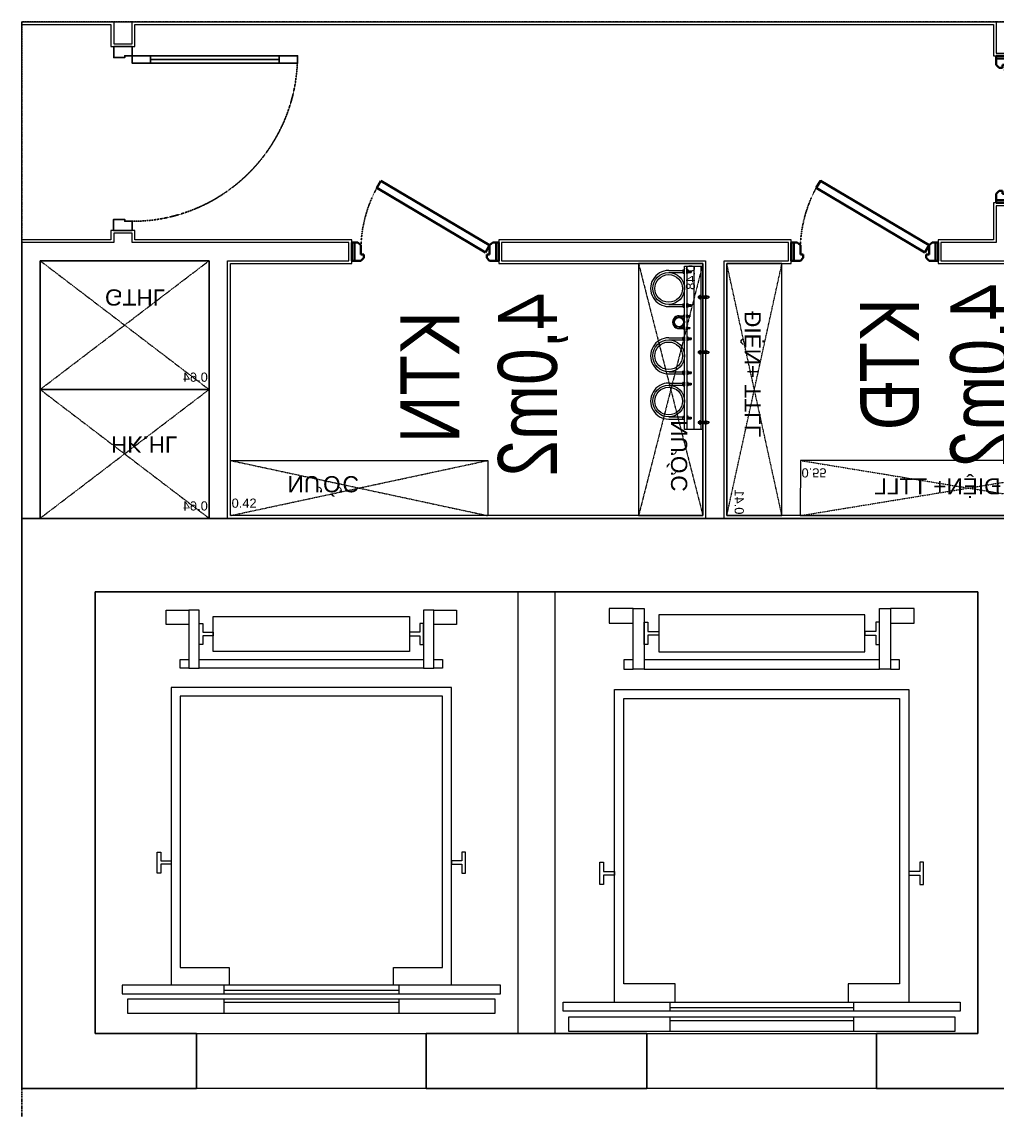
# Model space of a CAD drawing. Header units: millimetres. Extents: x 0 to 10600, y 0 to 11800.
# Drawn here: x 0 to 5306, y 5882 to 11800 of the extents above; entities that cross this region are included whole.
import ezdxf
from ezdxf.enums import TextEntityAlignment as Align
from ezdxf.xclip import XClip

# ---------------------------------------------------------------- set-up
doc = ezdxf.new("R2010")
doc.units = ezdxf.units.MM
doc.header["$XCLIPFRAME"] = 2
for name, pattern in [('250602-MB CO CAU CĂN HO X1-3A-1$0$Xr_truc thang N3 tang dien hinh$0$T-Can ho$0$HIDDEN3', [0.2, 0.1, -0.1]), ('HIDDEN', [9.525, 6.35, -3.175]), ('HIDDEN3', [0.2, 0.1, -0.1]), ('Xr_truc thang N3 tang dien hinh$0$T-Can ho$0$HIDDEN3', [0.2, 0.1, -0.1]), ('XREF MB$0$HIDDEN', [0.375, 0.25, -0.125]), ('Xref Y2-Y4 ME$0$Xref MB Y2.Y4$0$Xr_truc thang N3 tang dien hinh$0$T-Can ho$0$HIDDEN3', [0.2, 0.1, -0.1])]:
    doc.linetypes.add(name, pattern=pattern)
doc.layers.get('0').update_dxf_attribs({"color": 231})
for name, color, linetype in [('A-CONC', 2, 'Continuous'), ('A-DOOR', 142, 'Continuous'), ('MDI-BAO-TM', 3, 'HIDDEN')]:
    doc.layers.add(name, color=color, linetype=linetype)
for name, color, linetype, lineweight in [('A-FNSH', 253, 'Continuous', 9), ('A-LITE', 9, 'Continuous', 9), ('A-TEXT', 255, 'Continuous', 25), ('A-WALL', 1, 'Continuous', 13)]:
    doc.layers.add(name, color=color, linetype=linetype, lineweight=lineweight)
doc.styles.add('250602-MB CO CAU CĂN HO X1-3A-1$0$Xr_truc thang N3 tang dien hinh$0$T-Can ho$0$Arial', font='arial.ttf')
doc.styles.add('MDI_Chu Thuong', font='arial.ttf', dxfattribs={"width": 0.8})
doc.styles.add('Xr_truc thang N3 tang dien hinh$0$T-Can ho$0$Arial', font='arial.ttf')
doc.styles.add('Xref Y2-Y4 ME$0$Xref MB Y2.Y4$0$Xr_truc thang N3 tang dien hinh$0$T-Can ho$0$Arial', font='arial.ttf')

# ---------------------------------------------------------------- blocks, each defined once
blk = doc.blocks.new('x_loithangmay')
for p, q in [((-160, 500), (-110, 500)), ((-130, -500), (-130, 500)), ((-80, 500), (0, 500)), ((-60, -500), (-60, 500)), ((-160, -500), (-110, -500)), ((-80, -500), (0, -500))]:
    blk.add_line(p, q)
at = {"flags": 128}
for points in [[(-110, -1080), (-160, -1080), (-160, 1080), (-110, 1080)], [(-80, 1050), (0, 1050), (0, -1050), (-80, -1050)], [(-2220, 830), (-2300, 830), (-2300, 700), (-2220, 700)], [(-850, 860), (-800, 860), (-800, 880), (-920, 880), (-920, 860), (-870, 860), (-870, 800), (-850, 800)], [(-1970, 750), (-2020, 750), (-2020, 700), (-1970, 700)], [(-1970, 640), (-2020, 640), (-2020, -640), (-1970, -640), (-1970, 640), (-2300, 640), (-2300, 700), (-1970, 700)], [(-2155, 620), (-2105, 620), (-2105, 640), (-2225, 640), (-2225, 620), (-2175, 620), (-2175, 560), (-2155, 560)], [(-2065, 560), (-2265, 560), (-2265, -560), (-2065, -560)], [(-2155, -620), (-2105, -620), (-2105, -640), (-2225, -640), (-2225, -620), (-2175, -620), (-2175, -560), (-2155, -560)], [(-1970, -700), (-2020, -700), (-2020, -750), (-1970, -750), (-1970, -700), (-2300, -700), (-2300, -640), (-1970, -640)], [(-2220, -700), (-2300, -700), (-2300, -830), (-2220, -830)], [(-850, -860), (-800, -860), (-800, -880), (-920, -880), (-920, -860), (-870, -860), (-870, -800), (-850, -800)]]:
    blk.add_lwpolyline(points, close=True, dxfattribs=at)
for points in [[(-160, -800), (-1860, -800), (-1860, 800), (-160, 800)], [(-160, -470), (-260, -470), (-260, -750), (-1810, -750), (-1810, 750), (-260, 750), (-260, 470), (-160, 470)]]:
    blk.add_lwpolyline(points, dxfattribs=at)
blk = doc.blocks.new('*U18')
blk.add_lwpolyline([(0, 0), (0, 700), (918.7, 700), (918.7, 0)], close=True)
at = {"linetype": 'Xr_truc thang N3 tang dien hinh$0$T-Can ho$0$HIDDEN3'}
for points in [[(0, 0), (918.7, 700)], [(0, 700), (918.7, 0)]]:
    blk.add_lwpolyline(points, dxfattribs=at)
at = {"style": 'Xr_truc thang N3 tang dien hinh$0$T-Can ho$0$Arial'}
blk.add_text('0.64', height=50, dxfattribs=at).set_placement((6.6, 42.7))
blk.add_attdef('--', text='', height=88, dxfattribs=at).set_placement((126.6, 189.6), align=Align.MIDDLE_CENTER)
blk = doc.blocks.new('*U16')
blk.add_lwpolyline([(0, 0), (0, 700), (918.7, 700), (918.7, 0)], close=True)
at = {"linetype": '250602-MB CO CAU CĂN HO X1-3A-1$0$Xr_truc thang N3 tang dien hinh$0$T-Can ho$0$HIDDEN3'}
for points in [[(0, 0), (918.7, 700)], [(0, 700), (918.7, 0)]]:
    blk.add_lwpolyline(points, dxfattribs=at)
at = {"style": '250602-MB CO CAU CĂN HO X1-3A-1$0$Xr_truc thang N3 tang dien hinh$0$T-Can ho$0$Arial'}
blk.add_text('0.64', height=50, dxfattribs=at).set_placement((6.6, 42.7))
blk.add_attdef('--', text='', height=88, dxfattribs=at).set_placement((126.6, 189.6), align=Align.MIDDLE_CENTER)
blk = doc.blocks.new('*U28')
blk.add_lwpolyline([(0, 0), (0, 350), (1370, 350), (1370, 0)], close=True)
at = {"linetype": 'Xref Y2-Y4 ME$0$Xref MB Y2.Y4$0$Xr_truc thang N3 tang dien hinh$0$T-Can ho$0$HIDDEN3'}
for points in [[(0, 0), (1370, 350)], [(0, 350), (1370, 0)]]:
    blk.add_lwpolyline(points, dxfattribs=at)
at = {"style": 'Xref Y2-Y4 ME$0$Xref MB Y2.Y4$0$Xr_truc thang N3 tang dien hinh$0$T-Can ho$0$Arial'}
blk.add_text('0.48', height=50, dxfattribs=at).set_placement((6.6, 42.7))
blk.add_attdef('--', text='', height=88, dxfattribs=at).set_placement((126.6, 189.6), align=Align.MIDDLE_CENTER)
blk = doc.blocks.new('THANG TÀNG DH duplex_dwg_DSDS-2265553-MẶT BẰNG TẦNG 21-23-25-27-29-31-33-35')
at = {"layer": 'A-FNSH', "color": 2}
for p, q in [((-149174669.7, -83068341.2), (-149174669.7, -83067453.4)), ((-149174631.4, -83068341.2), (-149174631.4, -83067453.5)), ((-149174593.2, -83068341.2), (-149174593.2, -83067453.5)), ((-149174703.3, -83067496.7), (-149174712.3, -83067496.7)), ((-149174664.5, -83067487.9), (-149174668.4, -83067487.9)), ((-149174664.5, -83067496.5), (-149174668.4, -83067496.5)), ((-149174662.8, -83067487.9), (-149174657.6, -83067487.9)), ((-149174656.3, -83067495.2), (-149174656.3, -83067489.2)), ((-149174617.6, -83067516.1), (-149174616.8, -83067511.9)), ((-149174601.7, -83067521.1), (-149174617.6, -83067521.1)), ((-149174616.6, -83067521.1), (-149174614.9, -83067511.9)), ((-149174615.7, -83067521.1), (-149174614, -83067511.9)), ((-149174614.8, -83067521.1), (-149174613.1, -83067511.9)), ((-149174613.9, -83067521.1), (-149174612.2, -83067511.9)), ((-149174612.9, -83067521.1), (-149174611.2, -83067511.9)), ((-149174612, -83067521.1), (-149174610.3, -83067511.9)), ((-149174611.1, -83067521.1), (-149174609.4, -83067511.9)), ((-149174610.2, -83067521.1), (-149174608.5, -83067511.9)), ((-149174609.2, -83067521.1), (-149174607.5, -83067511.9)), ((-149174608.3, -83067521.1), (-149174606.6, -83067511.9)), ((-149174607.4, -83067521.1), (-149174605.7, -83067511.9)), ((-149174606.5, -83067521.1), (-149174604.8, -83067511.9)), ((-149174605.6, -83067521.1), (-149174603.9, -83067511.9)), ((-149174604.6, -83067521.1), (-149174602.9, -83067511.9)), ((-149174603.7, -83067521.1), (-149174602, -83067511.9)), ((-149174602.8, -83067521.1), (-149174601.7, -83067515.3)), ((-149174601.9, -83067521.1), (-149174601.7, -83067520.4)), ((-149174600.3, -83067510.9), (-149174595.1, -83067510.9)), ((-149174600.3, -83067522), (-149174595.1, -83067522)), ((-149174600.3, -83067525.7), (-149174595.1, -83067525.7)), ((-149174595.1, -83067526.8), (-149174593.2, -83067526.8)), ((-149174495.3, -83067510.5), (-149174581.6, -83067510.5)), ((-149174495.3, -83067522.1), (-149174581.6, -83067522.1)), ((-149174579.7, -83067526.8), (-149174581.6, -83067526.8)), ((-149174574.4, -83067510.9), (-149174579.7, -83067510.9)), ((-149174574.4, -83067522), (-149174579.7, -83067522)), ((-149174574.4, -83067525.7), (-149174579.7, -83067525.7)), ((-149174617.6, -83067700.7), (-149174616.8, -83067696.5)), ((-149174601.7, -83067705.7), (-149174617.6, -83067705.7)), ((-149174616.6, -83067705.7), (-149174614.9, -83067696.5)), ((-149174615.7, -83067705.7), (-149174614, -83067696.5)), ((-149174614.8, -83067705.7), (-149174613.1, -83067696.5)), ((-149174613.9, -83067705.7), (-149174612.2, -83067696.5)), ((-149174612.9, -83067705.7), (-149174611.2, -83067696.5)), ((-149174612, -83067705.7), (-149174610.3, -83067696.5)), ((-149174611.1, -83067705.7), (-149174609.4, -83067696.5)), ((-149174610.2, -83067705.7), (-149174608.5, -83067696.5)), ((-149174609.3, -83067705.7), (-149174607.5, -83067696.5)), ((-149174608.3, -83067705.7), (-149174606.6, -83067696.5)), ((-149174607.4, -83067705.7), (-149174605.7, -83067696.5)), ((-149174606.5, -83067705.7), (-149174604.8, -83067696.5)), ((-149174605.6, -83067705.7), (-149174603.9, -83067696.5)), ((-149174604.6, -83067705.7), (-149174602.9, -83067696.5)), ((-149174603.7, -83067705.7), (-149174602, -83067696.5)), ((-149174602.8, -83067705.7), (-149174601.7, -83067700)), ((-149174601.9, -83067705.7), (-149174601.7, -83067705)), ((-149174600.3, -83067691.9), (-149174595.1, -83067691.9)), ((-149174600.3, -83067695.6), (-149174595.1, -83067695.6)), ((-149174600.3, -83067706.6), (-149174595.1, -83067706.6)), ((-149174600.3, -83067710.3), (-149174595.1, -83067710.3)), ((-149174495.3, -83067695.1), (-149174581.6, -83067695.1)), ((-149174495.3, -83067706.7), (-149174581.6, -83067706.7)), ((-149174574.4, -83067691.9), (-149174579.7, -83067691.9)), ((-149174574.4, -83067695.6), (-149174579.7, -83067695.6)), ((-149174574.4, -83067706.6), (-149174579.7, -83067706.6)), ((-149174574.4, -83067710.3), (-149174579.7, -83067710.3)), ((-149174617.6, -83067762.2), (-149174616.8, -83067758)), ((-149174601.7, -83067767.3), (-149174617.6, -83067767.3)), ((-149174616.6, -83067767.3), (-149174614.9, -83067758)), ((-149174615.7, -83067767.3), (-149174614, -83067758)), ((-149174614.8, -83067767.3), (-149174613.1, -83067758)), ((-149174613.9, -83067767.3), (-149174612.2, -83067758)), ((-149174612.9, -83067767.3), (-149174611.2, -83067758)), ((-149174612, -83067767.3), (-149174610.3, -83067758)), ((-149174611.1, -83067767.3), (-149174609.4, -83067758)), ((-149174610.2, -83067767.3), (-149174608.5, -83067758)), ((-149174609.2, -83067767.3), (-149174607.5, -83067758)), ((-149174608.3, -83067767.3), (-149174606.6, -83067758)), ((-149174607.4, -83067767.3), (-149174605.7, -83067758)), ((-149174606.5, -83067767.3), (-149174604.8, -83067758)), ((-149174605.6, -83067767.3), (-149174603.9, -83067758)), ((-149174604.6, -83067767.3), (-149174602.9, -83067758)), ((-149174603.7, -83067767.3), (-149174602, -83067758)), ((-149174602.8, -83067767.3), (-149174601.7, -83067761.5)), ((-149174601.9, -83067767.3), (-149174601.7, -83067766.5)), ((-149174600.3, -83067753.4), (-149174595.1, -83067753.4)), ((-149174600.3, -83067757.1), (-149174595.1, -83067757.1)), ((-149174600.3, -83067768.2), (-149174595.1, -83067768.2)), ((-149174495.3, -83067756.7), (-149174581.6, -83067756.7)), ((-149174495.3, -83067768.2), (-149174581.6, -83067768.2)), ((-149174574.4, -83067753.4), (-149174579.7, -83067753.4)), ((-149174574.4, -83067757.1), (-149174579.7, -83067757.1)), ((-149174574.4, -83067768.2), (-149174579.7, -83067768.2)), ((-149174600.3, -83067771.9), (-149174595.1, -83067771.9)), ((-149174574.4, -83067771.9), (-149174579.7, -83067771.9)), ((-149174703.3, -83067878.1), (-149174712.3, -83067878.1)), ((-149174664.5, -83067869.4), (-149174668.4, -83067869.4)), ((-149174664.5, -83067877.9), (-149174668.4, -83067877.9)), ((-149174662.8, -83067869.4), (-149174657.6, -83067869.4)), ((-149174656.3, -83067876.7), (-149174656.3, -83067870.6)), ((-149174617.6, -83067946.9), (-149174616.8, -83067942.6)), ((-149174616.6, -83067951.9), (-149174614.9, -83067942.6)), ((-149174615.7, -83067951.9), (-149174614, -83067942.6)), ((-149174614.8, -83067951.9), (-149174613.1, -83067942.6)), ((-149174613.9, -83067951.9), (-149174612.2, -83067942.6)), ((-149174612.9, -83067951.9), (-149174611.2, -83067942.6)), ((-149174612, -83067951.9), (-149174610.3, -83067942.6)), ((-149174611.1, -83067951.9), (-149174609.4, -83067942.6)), ((-149174610.2, -83067951.9), (-149174608.5, -83067942.6)), ((-149174609.3, -83067951.9), (-149174607.5, -83067942.6)), ((-149174608.3, -83067951.9), (-149174606.6, -83067942.6)), ((-149174607.4, -83067951.9), (-149174605.7, -83067942.6)), ((-149174606.5, -83067951.9), (-149174604.8, -83067942.6)), ((-149174605.6, -83067951.9), (-149174603.9, -83067942.6)), ((-149174604.6, -83067951.9), (-149174602.9, -83067942.6)), ((-149174603.7, -83067951.9), (-149174602, -83067942.6)), ((-149174602.8, -83067951.9), (-149174601.7, -83067946.1)), ((-149174600.3, -83067938), (-149174595.1, -83067938)), ((-149174600.3, -83067941.7), (-149174595.1, -83067941.7)), ((-149174495.3, -83067941.3), (-149174581.6, -83067941.3)), ((-149174574.4, -83067938), (-149174579.7, -83067938)), ((-149174574.4, -83067941.7), (-149174579.7, -83067941.7)), ((-149174601.7, -83067951.9), (-149174617.6, -83067951.9)), ((-149174598.9, -83068002.3), (-149174609.4, -83068002.3)), ((-149174609.4, -83068005.6), (-149174608.9, -83068008.5)), ((-149174608.8, -83068002.3), (-149174607.7, -83068008.5)), ((-149174608.2, -83068002.3), (-149174607.1, -83068008.5)), ((-149174607.6, -83068002.3), (-149174606.5, -83068008.5)), ((-149174607, -83068002.3), (-149174605.8, -83068008.5)), ((-149174606.4, -83068002.3), (-149174605.2, -83068008.5)), ((-149174605.7, -83068002.3), (-149174604.6, -83068008.5)), ((-149174605.1, -83068002.3), (-149174604, -83068008.5)), ((-149174604.5, -83068002.3), (-149174603.4, -83068008.5)), ((-149174603.9, -83068002.3), (-149174602.8, -83068008.5)), ((-149174603.3, -83068002.3), (-149174602.1, -83068008.5)), ((-149174602.7, -83068002.3), (-149174601.5, -83068008.5)), ((-149174602.1, -83068002.3), (-149174600.9, -83068008.5)), ((-149174601.9, -83067951.9), (-149174601.7, -83067951.1)), ((-149174601.4, -83068002.3), (-149174600.3, -83068008.5)), ((-149174600.8, -83068002.3), (-149174599.7, -83068008.5)), ((-149174600.3, -83067952.8), (-149174595.1, -83067952.8)), ((-149174600.3, -83067956.5), (-149174595.1, -83067956.5)), ((-149174600.2, -83068002.3), (-149174599.1, -83068008.5)), ((-149174599.6, -83068002.3), (-149174598.9, -83068006.1)), ((-149174599, -83068002.3), (-149174598.9, -83068002.8)), ((-149174598, -83067999.2), (-149174594.4, -83067999.2)), ((-149174598, -83068001.7), (-149174594.4, -83068001.7)), ((-149174495.3, -83067952.8), (-149174581.6, -83067952.8)), ((-149174576.8, -83067999.2), (-149174580.3, -83067999.2)), ((-149174576.8, -83068001.7), (-149174580.3, -83068001.7)), ((-149174574.4, -83067952.8), (-149174579.7, -83067952.8)), ((-149174574.4, -83067956.5), (-149174579.7, -83067956.5)), ((-149174598, -83068009.1), (-149174594.4, -83068009.1)), ((-149174598, -83068011.5), (-149174594.4, -83068011.5)), ((-149174598, -83068064.2), (-149174594.4, -83068064.2)), ((-149174576.8, -83068009.1), (-149174580.3, -83068009.1)), ((-149174576.8, -83068011.5), (-149174580.3, -83068011.5)), ((-149174576.8, -83068064.2), (-149174580.3, -83068064.2)), ((-149174601.7, -83068123.8), (-149174617.6, -83068123.8)), ((-149174616.6, -83068123.8), (-149174614.9, -83068133)), ((-149174615.7, -83068123.8), (-149174614, -83068133)), ((-149174614.8, -83068123.8), (-149174613.1, -83068133)), ((-149174613.9, -83068123.8), (-149174612.2, -83068133)), ((-149174612.9, -83068123.8), (-149174611.2, -83068133)), ((-149174612, -83068123.8), (-149174610.3, -83068133)), ((-149174611.1, -83068123.8), (-149174609.4, -83068133)), ((-149174610.2, -83068123.8), (-149174608.5, -83068133)), ((-149174598.9, -83068067.3), (-149174609.4, -83068067.3)), ((-149174609.4, -83068070.6), (-149174608.9, -83068073.5)), ((-149174609.3, -83068123.8), (-149174607.5, -83068133)), ((-149174608.8, -83068067.3), (-149174607.7, -83068073.5)), ((-149174608.3, -83068123.8), (-149174606.6, -83068133)), ((-149174608.2, -83068067.3), (-149174607.1, -83068073.5)), ((-149174607.6, -83068067.3), (-149174606.5, -83068073.5)), ((-149174607.4, -83068123.8), (-149174605.7, -83068133)), ((-149174607, -83068067.3), (-149174605.8, -83068073.5)), ((-149174606.5, -83068123.8), (-149174604.8, -83068133)), ((-149174606.4, -83068067.3), (-149174605.2, -83068073.5)), ((-149174605.7, -83068067.3), (-149174604.6, -83068073.5)), ((-149174605.6, -83068123.8), (-149174603.9, -83068133)), ((-149174605.1, -83068067.3), (-149174604, -83068073.5)), ((-149174604.6, -83068123.8), (-149174602.9, -83068133)), ((-149174604.5, -83068067.3), (-149174603.4, -83068073.5)), ((-149174603.9, -83068067.3), (-149174602.8, -83068073.5)), ((-149174603.7, -83068123.8), (-149174602, -83068133)), ((-149174603.3, -83068067.3), (-149174602.1, -83068073.5)), ((-149174602.8, -83068123.8), (-149174601.7, -83068129.5)), ((-149174602.7, -83068067.3), (-149174601.5, -83068073.5)), ((-149174602.1, -83068067.3), (-149174600.9, -83068073.5)), ((-149174601.9, -83068123.8), (-149174601.7, -83068124.5)), ((-149174601.4, -83068067.3), (-149174600.3, -83068073.5)), ((-149174600.8, -83068067.3), (-149174599.7, -83068073.5)), ((-149174600.3, -83068119.2), (-149174595.1, -83068119.2)), ((-149174600.3, -83068122.9), (-149174595.1, -83068122.9)), ((-149174600.2, -83068067.3), (-149174599.1, -83068073.5)), ((-149174599.6, -83068067.3), (-149174598.9, -83068071.1)), ((-149174599, -83068067.3), (-149174598.9, -83068067.8)), ((-149174598, -83068066.7), (-149174594.4, -83068066.7)), ((-149174598, -83068074.1), (-149174594.4, -83068074.1)), ((-149174598, -83068076.5), (-149174594.4, -83068076.5)), ((-149174495.3, -83068122.8), (-149174581.6, -83068122.8)), ((-149174576.8, -83068066.7), (-149174580.3, -83068066.7)), ((-149174576.8, -83068074.1), (-149174580.3, -83068074.1)), ((-149174576.8, -83068076.5), (-149174580.3, -83068076.5)), ((-149174574.4, -83068119.2), (-149174579.7, -83068119.2)), ((-149174574.4, -83068122.9), (-149174579.7, -83068122.9)), ((-149174703.3, -83068178.1), (-149174712.3, -83068178.1)), ((-149174664.5, -83068169.4), (-149174668.4, -83068169.4)), ((-149174664.5, -83068178), (-149174668.4, -83068178)), ((-149174656.3, -83068176.7), (-149174656.3, -83068170.7)), ((-149174617.6, -83068128.8), (-149174616.8, -83068133)), ((-149174600.3, -83068133.9), (-149174595.1, -83068133.9)), ((-149174600.3, -83068137.6), (-149174595.1, -83068137.6)), ((-149174495.3, -83068134.4), (-149174581.6, -83068134.4)), ((-149174574.4, -83068133.9), (-149174579.7, -83068133.9)), ((-149174574.4, -83068137.6), (-149174579.7, -83068137.6)), ((-149174601.7, -83068308.4), (-149174617.6, -83068308.4)), ((-149174617.6, -83068313.4), (-149174616.8, -83068317.6)), ((-149174616.6, -83068308.4), (-149174614.9, -83068317.6)), ((-149174615.7, -83068308.4), (-149174614, -83068317.6)), ((-149174614.8, -83068308.4), (-149174613.1, -83068317.6)), ((-149174613.9, -83068308.4), (-149174612.2, -83068317.6)), ((-149174612.9, -83068308.4), (-149174611.2, -83068317.6)), ((-149174612, -83068308.4), (-149174610.3, -83068317.6)), ((-149174611.1, -83068308.4), (-149174609.4, -83068317.6)), ((-149174610.2, -83068308.4), (-149174608.5, -83068317.6)), ((-149174609.2, -83068308.4), (-149174607.5, -83068317.6)), ((-149174608.3, -83068308.4), (-149174606.6, -83068317.6)), ((-149174607.4, -83068308.4), (-149174605.7, -83068317.6)), ((-149174606.5, -83068308.4), (-149174604.8, -83068317.6)), ((-149174605.6, -83068308.4), (-149174603.9, -83068317.6)), ((-149174604.6, -83068308.4), (-149174602.9, -83068317.6)), ((-149174603.7, -83068308.4), (-149174602, -83068317.6)), ((-149174602.8, -83068308.4), (-149174601.7, -83068314.1)), ((-149174601.9, -83068308.4), (-149174601.7, -83068309.1)), ((-149174600.3, -83068303.8), (-149174595.1, -83068303.8)), ((-149174600.3, -83068307.5), (-149174595.1, -83068307.5)), ((-149174600.3, -83068318.5), (-149174595.1, -83068318.5)), ((-149174600.3, -83068322.2), (-149174595.1, -83068322.2)), ((-149174495.3, -83068307.4), (-149174581.6, -83068307.4)), ((-149174495.3, -83068319), (-149174581.6, -83068319)), ((-149174574.4, -83068303.8), (-149174579.7, -83068303.8)), ((-149174574.4, -83068307.5), (-149174579.7, -83068307.5)), ((-149174574.4, -83068318.5), (-149174579.7, -83068318.5)), ((-149174574.4, -83068322.2), (-149174579.7, -83068322.2))]:
    blk.add_line(p, q, dxfattribs=at)
at = {"layer": 'A-FNSH', "color": 50}
for p, q in [((-149174551.6, -83068002.8), (-149174581.6, -83068002.8)), ((-149174551.6, -83068007.8), (-149174581.6, -83068007.8)), ((-149174551.6, -83068067.8), (-149174575.9, -83068067.8)), ((-149174551.6, -83068072.8), (-149174575.9, -83068072.8))]:
    blk.add_line(p, q, dxfattribs=at)
at = {"layer": 'A-FNSH', "color": 2, "flags": 128}
blk.add_lwpolyline([(-149174681.2, -83067453.4), (-149174581.6, -83067453.4), (-149174581.6, -83068341.2), (-149174681.2, -83068341.2)], close=True, dxfattribs=at)
for points in [[(-149174703.3, -83067488.1), (-149174712.3, -83067488.1), (-149174712.3, -83067496.7), (-149174713.6, -83067495.4), (-149174713.6, -83067489.4), (-149174712.3, -83067488.1)], [(-149174670, -83067497.8), (-149174702.9, -83067501.5), (-149174703.4, -83067495.1), (-149174669.6, -83067492.4), (-149174703.4, -83067489.7), (-149174702.9, -83067483.3), (-149174670, -83067487)], [(-149174669.7, -83067502.9), (-149174669.7, -83067481.2), (-149174668.4, -83067481.2), (-149174668.4, -83067502.9), (-149174669.7, -83067502.9)], [(-149174668.4, -83067500.8), (-149174663.7, -83067500.8), (-149174662.8, -83067499.3), (-149174662.8, -83067485.2), (-149174663.7, -83067483.6), (-149174668.4, -83067483.6)], [(-149174662.8, -83067496.5), (-149174657.6, -83067496.5), (-149174657.6, -83067487.9), (-149174656.3, -83067489.2), (-149174662.8, -83067489.2)], [(-149174657.6, -83067496.5), (-149174656.3, -83067495.2), (-149174662.8, -83067495.2)], [(-149174601.7, -83067511.9), (-149174617.6, -83067511.9), (-149174617.6, -83067521.1), (-149174615.9, -83067511.9)], [(-149174601.7, -83067508.6), (-149174601.7, -83067509.6), (-149174601.7, -83067523.4), (-149174601.7, -83067524.3)], [(-149174573, -83067508.6), (-149174573, -83067509.6), (-149174573, -83067523.4), (-149174573, -83067524.3)], [(-149174601.7, -83067696.5), (-149174617.6, -83067696.5), (-149174617.6, -83067705.7), (-149174615.9, -83067696.5)], [(-149174601.7, -83067693.3), (-149174601.7, -83067694.2), (-149174601.7, -83067708), (-149174601.7, -83067708.9)], [(-149174595.1, -83067690.8), (-149174595.1, -83067711.4), (-149174593.2, -83067711.4), (-149174593.2, -83067690.8), (-149174595.1, -83067690.8)], [(-149174579.7, -83067690.8), (-149174579.7, -83067711.4), (-149174581.6, -83067711.4), (-149174581.6, -83067690.8), (-149174579.7, -83067690.8)], [(-149174573, -83067693.3), (-149174573, -83067694.2), (-149174573, -83067708), (-149174573, -83067708.9)], [(-149174601.7, -83067758), (-149174617.6, -83067758), (-149174617.6, -83067767.3), (-149174615.9, -83067758)], [(-149174601.7, -83067754.8), (-149174601.7, -83067755.7), (-149174601.7, -83067769.6), (-149174601.7, -83067770.5)], [(-149174595.1, -83067752.3), (-149174595.1, -83067772.9), (-149174593.2, -83067772.9), (-149174593.2, -83067752.3), (-149174595.1, -83067752.3)], [(-149174579.7, -83067752.3), (-149174579.7, -83067772.9), (-149174581.6, -83067772.9), (-149174581.6, -83067752.3), (-149174579.7, -83067752.3)], [(-149174573, -83067754.8), (-149174573, -83067755.7), (-149174573, -83067769.6), (-149174573, -83067770.5)], [(-149174703.3, -83067869.5), (-149174712.3, -83067869.5), (-149174712.3, -83067878.1), (-149174713.6, -83067876.8), (-149174713.6, -83067870.8), (-149174712.3, -83067869.5)], [(-149174670, -83067879.2), (-149174702.9, -83067883), (-149174703.4, -83067876.5), (-149174669.6, -83067873.8), (-149174703.4, -83067871.1), (-149174702.9, -83067864.7), (-149174670, -83067868.5)], [(-149174669.7, -83067884.3), (-149174669.7, -83067862.6), (-149174668.4, -83067862.6), (-149174668.4, -83067884.3), (-149174669.7, -83067884.3)], [(-149174668.4, -83067882.2), (-149174663.7, -83067882.2), (-149174662.8, -83067880.7), (-149174662.8, -83067866.6), (-149174663.7, -83067865.1), (-149174668.4, -83067865.1)], [(-149174662.8, -83067877.9), (-149174657.6, -83067877.9), (-149174657.6, -83067869.4), (-149174656.3, -83067870.6), (-149174662.8, -83067870.6)], [(-149174657.6, -83067877.9), (-149174656.3, -83067876.7), (-149174662.8, -83067876.7)], [(-149174601.7, -83067942.6), (-149174617.6, -83067942.6), (-149174617.6, -83067951.9), (-149174615.9, -83067942.6)], [(-149174601.7, -83067939.4), (-149174601.7, -83067940.3), (-149174601.7, -83067954.2), (-149174601.7, -83067955.1)], [(-149174595.1, -83067936.9), (-149174595.1, -83067957.6), (-149174593.2, -83067957.6), (-149174593.2, -83067936.9), (-149174595.1, -83067936.9)], [(-149174579.7, -83067936.9), (-149174579.7, -83067957.6), (-149174581.6, -83067957.6), (-149174581.6, -83067936.9), (-149174579.7, -83067936.9)], [(-149174573, -83067939.4), (-149174573, -83067940.3), (-149174573, -83067954.2), (-149174573, -83067955.1)], [(-149174598.9, -83068008.5), (-149174609.4, -83068008.5), (-149174609.4, -83068002.3), (-149174608.3, -83068008.5)], [(-149174598.9, -83068010.6), (-149174598.9, -83068010), (-149174598.9, -83068000.8), (-149174598.9, -83068000.2)], [(-149174594.4, -83068012.3), (-149174594.4, -83067998.5), (-149174593.2, -83067998.5), (-149174593.2, -83068012.3), (-149174594.4, -83068012.3)], [(-149174580.3, -83068012.3), (-149174580.3, -83067998.5), (-149174581.6, -83067998.5), (-149174581.6, -83068012.3), (-149174580.3, -83068012.3)], [(-149174575.9, -83068010.6), (-149174575.9, -83068010), (-149174575.9, -83068000.8), (-149174575.9, -83068000.2)], [(-149174598.9, -83068075.6), (-149174598.9, -83068075), (-149174598.9, -83068065.8), (-149174598.9, -83068065.2)], [(-149174594.4, -83068077.3), (-149174594.4, -83068063.5), (-149174593.2, -83068063.5), (-149174593.2, -83068077.3), (-149174594.4, -83068077.3)], [(-149174580.3, -83068077.3), (-149174580.3, -83068063.5), (-149174581.6, -83068063.5), (-149174581.6, -83068077.3), (-149174580.3, -83068077.3)], [(-149174575.9, -83068075.6), (-149174575.9, -83068075), (-149174575.9, -83068065.8), (-149174575.9, -83068065.2)], [(-149174601.7, -83068133), (-149174617.6, -83068133), (-149174617.6, -83068123.8), (-149174615.9, -83068133)], [(-149174598.9, -83068073.5), (-149174609.4, -83068073.5), (-149174609.4, -83068067.3), (-149174608.3, -83068073.5)], [(-149174601.7, -83068136.2), (-149174601.7, -83068135.3), (-149174601.7, -83068121.5), (-149174601.7, -83068120.5)], [(-149174595.1, -83068138.7), (-149174595.1, -83068118.1), (-149174593.2, -83068118.1), (-149174593.2, -83068138.7), (-149174595.1, -83068138.7)], [(-149174579.7, -83068138.7), (-149174579.7, -83068118.1), (-149174581.6, -83068118.1), (-149174581.6, -83068138.7), (-149174579.7, -83068138.7)], [(-149174573, -83068136.2), (-149174573, -83068135.3), (-149174573, -83068121.5), (-149174573, -83068120.5)], [(-149174703.3, -83068169.6), (-149174712.3, -83068169.6), (-149174712.3, -83068178.1), (-149174713.6, -83068176.9), (-149174713.6, -83068170.8), (-149174712.3, -83068169.6)], [(-149174670, -83068179.2), (-149174702.9, -83068183), (-149174703.4, -83068176.6), (-149174669.6, -83068173.9), (-149174703.4, -83068171.1), (-149174702.9, -83068164.7), (-149174670, -83068168.5)], [(-149174669.7, -83068184.4), (-149174669.7, -83068162.6), (-149174668.4, -83068162.6), (-149174668.4, -83068184.4), (-149174669.7, -83068184.4)], [(-149174668.4, -83068182.3), (-149174663.7, -83068182.3), (-149174662.8, -83068180.7), (-149174662.8, -83068166.6), (-149174663.7, -83068165.1), (-149174668.4, -83068165.1)], [(-149174662.8, -83068178), (-149174657.6, -83068178), (-149174657.6, -83068169.4)], [(-149174662.8, -83068169.4), (-149174657.6, -83068169.4), (-149174656.3, -83068170.7), (-149174662.8, -83068170.7)], [(-149174657.6, -83068178), (-149174656.3, -83068176.7), (-149174662.8, -83068176.7)], [(-149174595.1, -83068323.3), (-149174595.1, -83068302.7), (-149174593.2, -83068302.7), (-149174593.2, -83068323.3), (-149174595.1, -83068323.3)], [(-149174579.7, -83068323.3), (-149174579.7, -83068302.7), (-149174581.6, -83068302.7), (-149174581.6, -83068323.3), (-149174579.7, -83068323.3)], [(-149174601.7, -83068317.6), (-149174617.6, -83068317.6), (-149174617.6, -83068308.4), (-149174615.9, -83068317.6)], [(-149174601.7, -83068320.9), (-149174601.7, -83068319.9), (-149174601.7, -83068306.1), (-149174601.7, -83068305.2)], [(-149174573, -83068320.9), (-149174573, -83068319.9), (-149174573, -83068306.1), (-149174573, -83068305.2)]]:
    blk.add_lwpolyline(points, dxfattribs=at)
at = {"layer": 'A-FNSH', "color": 50}
for centre, radius in [((-149174495.1, -83067608.6), 75), ((-149174495.1, -83067854.7), 75), ((-149174551.6, -83068037.8), 30), ((-149174551.6, -83068037.8), 25), ((-149174495.1, -83068220.9), 75)]:
    blk.add_circle(centre, radius, dxfattribs=at)
at = {"layer": 'A-FNSH', "color": 2}
for centre, radius, start, end in [((-149174600.3, -83067509.6), 1.38, 179.99977, 269.99977), ((-149174600.3, -83067694.2), 1.38, 179.99977, 269.99977), ((-149174574.4, -83067693.3), 1.38, 359.99977, 89.99977), ((-149174574.4, -83067705.3), 1.38, 269.99977, 359.99977), ((-149174574.4, -83067754.8), 1.38, 359.99977, 89.99977), ((-149174574.4, -83067766.8), 1.38, 269.99977, 359.99977), ((-149174574.4, -83067769.6), 1.38, 359.99977, 89.99977), ((-149174600.3, -83067955.1), 1.38, 179.99977, 269.99977), ((-149174576.8, -83068000.8), 0.923, 270.00023, 0.00023), ((-149174574.4, -83068120.5), 1.38, 0.00023, 90.00023), ((-149174574.4, -83068132.5), 1.38, 270.00023, 0.00023), ((-149174600.3, -83068308.9), 1.38, 90.00023, 180.00023), ((-149174574.4, -83068308.9), 1.38, 0.00023, 90.00023), ((-149174574.4, -83068317.2), 1.38, 270.00023, 0.00023), ((-149174574.4, -83068320.9), 1.38, 270.00023, 0.00023)]:
    blk.add_arc(centre, radius, start, end, dxfattribs=at)
at = {"layer": 'A-FNSH', "color": 50}
blk.add_arc((-149174551.6, -83068037.8), 35, 269.99938, 90.00156, dxfattribs=at)
at = {"layer": 'A-FNSH', "color": 2}
for centre, major_axis, start_param, end_param in [((-149174665, -83067485.8), (0.27, 2.19), 3.484072, 6.183035), ((-149174669, -83067492.2), (-0.08, 6.23), 3.939182, 5.461207), ((-149174665, -83067498.7), (-0.06, 2.2), 3.334822, 6.033786), ((-149174600.3, -83067512.3), (0, 1.38), 6.283183, 7.85398), ((-149174600.3, -83067520.6), (0.53, 1.28), 1.963493, 3.53429), ((-149174600.3, -83067523.4), (-1.38, 0), 4.712387, 6.283183), ((-149174600.3, -83067524.3), (-1.38, 0), 6.283183, 7.85398), ((-149174574.4, -83067509.6), (0.979, 0.979), 3.926989, 5.497785), ((-149174574.4, -83067512.3), (0, 1.38), 4.712387, 6.283183), ((-149174574.4, -83067520.6), (0, 1.38), 3.141591, 4.712387), ((-149174574.4, -83067523.4), (0, 1.38), 4.712387, 6.283183), ((-149174574.4, -83067524.3), (0.979, 0.979), 3.926989, 5.497785), ((-149174495.1, -83067608.6), (-0.2, 98.1), 3.137133, 6.281271), ((-149174600.3, -83067693.3), (0, 1.38), 6.283183, 7.85398), ((-149174600.3, -83067696.9), (-1.38, 0), 4.712387, 6.283183), ((-149174600.3, -83067705.3), (-1.38, 0), 6.283183, 7.85398), ((-149174600.3, -83067708), (-1.38, 0), 4.712387, 6.283183), ((-149174600.3, -83067708.9), (0, 1.38), 1.570794, 3.141591), ((-149174574.4, -83067694.2), (0, 1.38), 3.141591, 4.712387), ((-149174574.4, -83067696.9), (0.53, 1.28), 5.105086, 6.675882), ((-149174574.4, -83067708), (0.979, 0.979), 5.497785, 7.068581), ((-149174574.4, -83067708.9), (0, 1.38), 3.141591, 4.712387), ((-149174600.3, -83067754.8), (0.979, 0.979), 0.785396, 2.356192), ((-149174600.3, -83067755.7), (0, 1.38), 1.570794, 3.141591), ((-149174600.3, -83067758.5), (0, 1.38), 6.283183, 7.85398), ((-149174600.3, -83067766.8), (-1.38, 0), 6.283183, 7.85398), ((-149174600.3, -83067769.6), (0, 1.38), 6.283183, 7.85398), ((-149174574.4, -83067755.7), (0, 1.38), 3.141591, 4.712387), ((-149174574.4, -83067758.5), (0.53, 1.28), 5.105086, 6.675882), ((-149174495.1, -83067854.7), (-0.5, 98.1), 3.133989, 6.278127), ((-149174600.3, -83067770.5), (0.53, 1.28), 1.963493, 3.53429), ((-149174574.4, -83067770.5), (0, 1.38), 3.141591, 4.712387), ((-149174665, -83067867.2), (0.61, 2.11), 3.644947, 6.343911), ((-149174669, -83067873.7), (-0.08, 6.23), 3.939182, 5.461207), ((-149174665, -83067880.1), (-0.06, 2.2), 3.334822, 6.033786), ((-149174600.3, -83067939.4), (0, 1.38), 6.283183, 7.85398), ((-149174600.3, -83067940.3), (0, 1.38), 1.570794, 3.141591), ((-149174600.3, -83067943.1), (-1.38, 0), 4.712387, 6.283183), ((-149174574.4, -83067939.4), (0, 1.38), 4.712387, 6.283183), ((-149174574.4, -83067940.3), (0, 1.38), 3.141591, 4.712387), ((-149174574.4, -83067943.1), (0, 1.38), 4.712387, 6.283183), ((-149174600.3, -83067951.4), (-1.38, 0), 6.283183, 7.85398), ((-149174600.3, -83067954.2), (0, 1.38), 6.283183, 7.85398), ((-149174598, -83068000.2), (-0.853, 0.353), 5.10509, 6.675886), ((-149174598, -83068000.8), (-0.853, 0.353), 0.392701, 1.963497), ((-149174598, -83068002.6), (0.653, 0.653), 0.7854, 2.356196), ((-149174576.8, -83068000.2), (0.485, 0.785), 5.265965, 6.836762), ((-149174576.8, -83068002.6), (-0.353, 0.853), 4.319692, 5.890488), ((-149174574.4, -83067951.4), (0, 1.38), 3.141591, 4.712387), ((-149174574.4, -83067954.2), (0, 1.38), 4.712387, 6.283183), ((-149174574.4, -83067955.1), (0, 1.38), 3.141591, 4.712387), ((-149174598, -83068008.2), (0.853, 0.353), 2.748896, 4.319692), ((-149174598, -83068010), (0.353, 0.853), 0.392701, 1.963497), ((-149174598, -83068010.6), (0.814, 0.436), 2.650198, 4.220994), ((-149174598, -83068065.2), (-0.853, 0.353), 5.10509, 6.675886), ((-149174598, -83068065.8), (-0.853, 0.353), 0.392701, 1.963497), ((-149174576.8, -83068008.2), (0.353, 0.853), 3.534294, 5.10509), ((-149174576.8, -83068010), (0.568, 0.728), 5.3753, 6.946096), ((-149174576.8, -83068010.6), (0.653, 0.653), 3.926993, 5.497789), ((-149174576.8, -83068065.2), (-0.353, 0.853), 4.319692, 5.890488), ((-149174576.8, -83068065.8), (0.653, 0.653), 3.926993, 5.497789), ((-149174600.3, -83068120.5), (-0.53, 1.28), 5.890488, 7.461285), ((-149174600.3, -83068121.5), (0, 1.38), 1.570798, 3.141595), ((-149174600.3, -83068124.2), (-1.28, 0.53), 5.10509, 6.675886), ((-149174598, -83068067.6), (0, 0.923), 0.000002, 1.570798), ((-149174598, -83068073.2), (0.653, 0.653), 2.356196, 3.926993), ((-149174598, -83068075), (0.353, 0.853), 0.392701, 1.963497), ((-149174598, -83068075.6), (0.785, 0.485), 2.58802, 4.158817), ((-149174576.8, -83068067.6), (-0.653, 0.653), 3.926993, 5.497789), ((-149174576.8, -83068073.2), (0.353, 0.853), 3.534294, 5.10509), ((-149174576.8, -83068075), (-0.353, 0.853), 4.319692, 5.890488), ((-149174576.8, -83068075.6), (0.853, 0.353), 4.319692, 5.890488), ((-149174574.4, -83068121.5), (0, 1.38), 3.141595, 4.712391), ((-149174574.4, -83068124.2), (0, 1.38), 4.712391, 6.283187), ((-149174495.1, -83068220.9), (0.5, 98.1), 3.146611, 6.290749), ((-149174665, -83068167.2), (0.27, 2.19), 3.484072, 6.183035), ((-149174669, -83068173.7), (-0.08, 6.23), 3.939182, 5.461207), ((-149174665, -83068180.1), (0.27, 2.19), 3.484072, 6.183035), ((-149174600.3, -83068132.5), (1.38, 0), 3.141595, 4.712391), ((-149174600.3, -83068135.3), (-0.53, 1.28), 5.890488, 7.461285), ((-149174600.3, -83068136.2), (0, 1.38), 1.570798, 3.141595), ((-149174574.4, -83068135.3), (0.53, 1.28), 5.10509, 6.675886), ((-149174574.4, -83068136.2), (0, 1.38), 3.141595, 4.712391), ((-149174600.3, -83068305.2), (0.73, 1.18), 0.553576, 2.124373), ((-149174600.3, -83068306.1), (0, 1.38), 1.570798, 3.141595), ((-149174600.3, -83068317.2), (0, 1.38), 1.570798, 3.141595), ((-149174600.3, -83068319.9), (-0.53, 1.28), 5.890488, 7.461285), ((-149174600.3, -83068320.9), (0, 1.38), 1.570798, 3.141595), ((-149174574.4, -83068305.2), (0, 1.38), 4.712391, 6.283187), ((-149174574.4, -83068306.1), (-0.53, 1.28), 2.748896, 4.319692), ((-149174574.4, -83068319.9), (0, 1.38), 4.712391, 6.283187)]:
    blk.add_ellipse(centre, major_axis=major_axis, ratio=1, start_param=start_param, end_param=end_param, dxfattribs=at)
for centre, major_axis in [((-149174495.1, -83067608.6), (0, 86.5)), ((-149174495.1, -83067608.6), (0, 75)), ((-149174495.1, -83067854.7), (0, 86.5)), ((-149174495.1, -83067854.7), (0, 75)), ((-149174551.6, -83068037.8), (0.3, 25)), ((-149174495.1, -83068220.9), (0, 86.5)), ((-149174495.1, -83068220.9), (0, 75))]:
    blk.add_ellipse(centre, major_axis=major_axis, ratio=1, dxfattribs=at)
blk = doc.blocks.new('*U25')
blk.add_lwpolyline([(0, 0), (0, 300), (1400, 300), (1400, 0)], close=True)
at = {"linetype": 'Xref Y2-Y4 ME$0$Xref MB Y2.Y4$0$Xr_truc thang N3 tang dien hinh$0$T-Can ho$0$HIDDEN3'}
for points in [[(0, 0), (1400, 300)], [(0, 300), (1400, 0)]]:
    blk.add_lwpolyline(points, dxfattribs=at)
at = {"style": 'Xref Y2-Y4 ME$0$Xref MB Y2.Y4$0$Xr_truc thang N3 tang dien hinh$0$T-Can ho$0$Arial'}
blk.add_text('0.42', height=50, dxfattribs=at).set_placement((6.6, 42.7))
blk.add_attdef('--', text='', height=88, dxfattribs=at).set_placement((126.6, 189.6), align=Align.MIDDLE_CENTER)
blk = doc.blocks.new('*U26')
blk.add_lwpolyline([(0, 0), (0, 300), (1370.1, 300), (1370.1, 0)], close=True)
at = {"linetype": 'Xref Y2-Y4 ME$0$Xref MB Y2.Y4$0$Xr_truc thang N3 tang dien hinh$0$T-Can ho$0$HIDDEN3'}
for points in [[(0, 0), (1370.1, 300)], [(0, 300), (1370.1, 0)]]:
    blk.add_lwpolyline(points, dxfattribs=at)
at = {"style": 'Xref Y2-Y4 ME$0$Xref MB Y2.Y4$0$Xr_truc thang N3 tang dien hinh$0$T-Can ho$0$Arial'}
blk.add_text('0.41', height=50, dxfattribs=at).set_placement((6.6, 42.7))
blk.add_attdef('--', text='', height=88, dxfattribs=at).set_placement((126.6, 189.6), align=Align.MIDDLE_CENTER)
blk = doc.blocks.new('*U27')
blk.add_lwpolyline([(0, 0), (0, 300), (1830.5, 300), (1830.5, 0)], close=True)
at = {"linetype": 'Xref Y2-Y4 ME$0$Xref MB Y2.Y4$0$Xr_truc thang N3 tang dien hinh$0$T-Can ho$0$HIDDEN3'}
for points in [[(0, 0), (1830.5, 300)], [(0, 300), (1830.5, 0)]]:
    blk.add_lwpolyline(points, dxfattribs=at)
at = {"style": 'Xref Y2-Y4 ME$0$Xref MB Y2.Y4$0$Xr_truc thang N3 tang dien hinh$0$T-Can ho$0$Arial'}
blk.add_text('0.55', height=50, dxfattribs=at).set_placement((6.6, 42.7))
blk.add_attdef('--', text='', height=88, dxfattribs=at).set_placement((126.6, 189.6), align=Align.MIDDLE_CENTER)
blk = doc.blocks.new('s1_cuaky_830')
at = {"lineweight": 35, "extrusion": (0, 0, -1)}
for p, q in [((18500, -3595.6), (18400, -3595.6)), ((18400, -3595.6), (18400, -3610.6)), ((18500, -3610.6), (18500, -3595.6)), ((18500, -3610.6), (18400, -3610.6)), ((18400, -3610.6), (18400, -3628.3)), ((18400, -3610.6), (18490, -3610.6)), ((18400, -3628.3), (18415, -3645.6)), ((18415, -3645.6), (18465, -3645.6)), ((18465, -3645.6), (18465, -3660.6)), ((18465, -3660.6), (18483, -3660.6)), ((18483, -3660.6), (18500, -3645.6)), ((18500, -3645.6), (18500, -3610.6)), ((18103.7, -3731.4), (18065, -3754.4)), ((18415, -4345.6), (18065, -3754.4)), ((18453.7, -4322.7), (18103.7, -3731.4)), ((18415, -4345.6), (18400, -4362.8)), ((18400, -4362.8), (18400, -4380.6)), ((18453.7, -4322.7), (18415, -4345.6)), ((18465, -4345.6), (18415, -4345.6)), ((18465, -4330.5), (18465, -4345.6)), ((18483, -4330.5), (18465, -4330.5)), ((18500, -4345.6), (18483, -4330.5)), ((18500, -4380.6), (18500, -4345.6)), ((18400, -4380.6), (18500, -4380.6)), ((18400, -4380.6), (18400, -4395.6)), ((18490, -4380.6), (18400, -4380.6)), ((18400, -4395.6), (18500, -4395.6)), ((18500, -4395.6), (18500, -4380.6))]:
    blk.add_line(p, q, dxfattribs=at)
at = {"linetype": 'HIDDEN3', "extrusion": (0, 0, -1)}
blk.add_arc((-18445.4, -4360.9), 715.9, 57.90313, 87.56572, dxfattribs=at)
blk = doc.blocks.new('*U24')
blk.add_line((-70, 100), (-70, 799.7))
for points in [[(-50, 0), (-50, 899.7), (-90, 899.7), (-90, 0)], [(-50, 100), (-90, 100), (-90, 799.7), (-50, 799.7)], [(-999.7, -100), (-939.7, -100), (-939.7, -40), (-949.7, -40), (-949.7, 0), (-999.7, 0)], [(0, -100), (-60, -100), (-60, -40), (-50, -40), (-50, 0), (0, 0)]]:
    blk.add_lwpolyline(points, close=True)
at = {"linetype": 'XREF MB$0$HIDDEN'}
blk.add_arc((-50, 0), 899.7, 90, 180, dxfattribs=at)
blk = doc.blocks.new('x_kt_i1_8500')
at = {"layer": 'A-FNSH', "ltscale": 0.3}
for points in [[(20302.8, -8585.6), (20302.8, -5635.6), (18932.8, -5635.6), (18932.8, -5985.6), (18802.8, -5985.6), (18802.8, -4395.6), (18932.8, -4395.6), (18932.8, -5505.6), (20302.8, -5505.6), (20302.8, -2935.6), (18932.8, -2935.6), (18932.8, -3595.6), (18802.8, -3595.6), (18802.8, -2415.6), (18752.8, -2415.6), (18752.8, -2285.6), (18802.8, -2285.6), (18802.8, -1785.6)], [(20532.8, -1785.6), (20532.8, -10315.6)], [(17632.8, -1785.6), (17632.8, -2285.6), (17752.8, -2285.6), (17752.8, -2415.6), (17632.8, -2415.6), (17632.8, -7085.6), (17802.8, -7085.6), (17802.8, -7215.6)], [(18602.8, -7215.6), (18602.8, -7085.6), (18802.8, -7085.6), (18802.8, -6785.6), (18932.8, -6785.6), (18932.8, -8585.6)]]:
    blk.add_lwpolyline(points, dxfattribs=at)
at = {"layer": 'A-WALL'}
for points in [[(20317.8, -8600.6), (20317.8, -5620.6), (18917.8, -5620.6), (18917.8, -5970.6), (18817.8, -5970.6), (18817.8, -4410.6), (18917.8, -4410.6), (18917.8, -5520.6), (20317.8, -5520.6), (20317.8, -2920.6), (18917.8, -2920.6), (18917.8, -3580.6), (18817.8, -3580.6), (18817.8, -2400.6), (18767.8, -2400.6), (18767.8, -2300.6), (18817.8, -2300.6), (18817.8, -1800.6), (20517.8, -1800.6), (20517.8, -10300.6)], [(17417.8, -1800.6), (17617.8, -1800.6), (17617.8, -2300.6), (17737.8, -2300.6), (17737.8, -2400.6), (17617.8, -2400.6), (17617.8, -7100.6), (17787.8, -7100.6), (17787.8, -7200.6)], [(18617.8, -7200.6), (18617.8, -7100.6), (18817.8, -7100.6), (18817.8, -6800.6), (18917.8, -6800.6), (18917.8, -8600.6)]]:
    blk.add_lwpolyline(points, dxfattribs=at)
for points in [[(18917.8, -1900.6), (18917.8, -2820.6), (20317.8, -2820.6), (20317.8, -1900.6)], [(20317.8, -1900.6), (20317.8, -1900.6), (20317.8, -1900.6)]]:
    blk.add_lwpolyline(points, close=True, dxfattribs=at)
at = {"layer": 'A-DOOR', "ltscale": 0.3, "xscale": 1.000257109844843, "yscale": 1.000257109844843, "zscale": 1.000257109844843, "rotation": 180.0023196006857}
blk.add_blockref('*U24', (17752.8, -2400.6), dxfattribs=at)
at = {"layer": 'A-DOOR', "ltscale": 0.3}
for p in [(417.8, 0), (417.8, -2390)]:
    blk.add_blockref('s1_cuaky_830', p, dxfattribs=at)
at = {"layer": 'A-DOOR', "ltscale": 0.3, "xscale": -1, "rotation": 270}
blk.add_blockref('s1_cuaky_830', (22198.4, -25600.6), dxfattribs=at)
at = {"layer": 'A-LITE', "linetype": 'HIDDEN', "ltscale": 0.3}
ref = blk.add_blockref('*U16', (19617.8, -2819.3), dxfattribs=dict(at, rotation=90.00110246797065))
ref.add_attrib('--', 'GTHL', dxfattribs={"layer": '0', "height": 88, "rotation": 270.0011, "style": '250602-MB CO CAU CĂN HO X1-3A-1$0$Xr_truc thang N3 tang dien hinh$0$T-Can ho$0$Arial'}).set_placement((19116.8, -2417.2), align=Align.MIDDLE_CENTER)
ref = blk.add_blockref('*U18', (20317.8, -2819.3), dxfattribs=dict(at, rotation=90.00110246797065))
ref.add_attrib('--', 'HK.HL', dxfattribs={"layer": '0', "height": 88, "rotation": 270.0011, "style": 'Xr_truc thang N3 tang dien hinh$0$T-Can ho$0$Arial'}).set_placement((19916.5, -2467), align=Align.MIDDLE_CENTER)
ref = blk.add_blockref('*U25', (20302.8, -2935.6), dxfattribs=dict(at, xscale=-1, rotation=90.00110246168099))
ref.add_attrib('--', 'NƯỚC', dxfattribs={"layer": '0', "height": 88, "rotation": 270.0011, "style": 'Xref Y2-Y4 ME$0$Xref MB Y2.Y4$0$Xr_truc thang N3 tang dien hinh$0$T-Can ho$0$Arial'}).set_placement((20132.1, -3439.8, 0), align=Align.MIDDLE_CENTER)
ref = blk.add_blockref('*U28', (18932.8, -5505.6), dxfattribs=dict(at, rotation=0.001102467970472781))
ref.add_attrib('--', 'NƯỚC', dxfattribs={"layer": '0', "height": 88, "rotation": 0.0011, "style": 'Xref Y2-Y4 ME$0$Xref MB Y2.Y4$0$Xr_truc thang N3 tang dien hinh$0$T-Can ho$0$Arial'}).set_placement((19978.3, -5376.3, 0), align=Align.MIDDLE_CENTER)
at = {"layer": 'A-LITE', "linetype": 'HIDDEN', "ltscale": 0.3, "xscale": -1, "rotation": 270.0011024679704}
blk.add_blockref('THANG TÀNG DH duplex_dwg_DSDS-2265553-MẶT BẰNG TẦNG 21-23-25-27-29-31-33-35', (83084418.3, 149170774), dxfattribs=at)
at = {"layer": 'A-LITE', "linetype": 'HIDDEN', "ltscale": 0.3}
ref = blk.add_blockref('*U26', (20302.9, -5635.6), dxfattribs=dict(at, rotation=180.0011024679706))
ref.add_attrib('--', 'ĐIỆN+ TTLL', dxfattribs={"layer": '0', "height": 88, "rotation": 0.0011, "style": 'Xref Y2-Y4 ME$0$Xref MB Y2.Y4$0$Xr_truc thang N3 tang dien hinh$0$T-Can ho$0$Arial'}).set_placement((19533.8, -5776.5, 0), align=Align.MIDDLE_CENTER)
ref = blk.add_blockref('*U27', (20002.8, -6035.6), dxfattribs=dict(at, rotation=270.0011024742526))
ref.add_attrib('--', 'ĐIỆN+ TTLL', dxfattribs={"layer": '0', "height": 88, "rotation": 90.0011, "style": 'Xref Y2-Y4 ME$0$Xref MB Y2.Y4$0$Xr_truc thang N3 tang dien hinh$0$T-Can ho$0$Arial'}).set_placement((20143.8, -6781.2, 0), align=Align.MIDDLE_CENTER)
at = {"layer": 'A-TEXT', "ltscale": 0.3, "style": 'MDI_Chu Thuong', "width": 0.8}
for s, p in [('KTN', (19191.3, -4180.4)), ('4,0m2', (19094.2, -4711.6)), ('KTĐ', (19120.5, -6681.7)), ('4,0m2', (19043.4, -7172.3))]:
    blk.add_text(s, height=320.98, dxfattribs=at).set_placement(p)
blk = doc.blocks.new('DTD@804050926119089')
at = {"layer": 'A-CONC'}
for p, q in [((-4375, -100), (-4375, 200)), ((-3125, -100), (-3125, 200))]:
    blk.add_line(p, q, dxfattribs=at)
for points in [[(4525, -100), (5275, -100), (5275, 3000), (-5325, 3000), (-5325, -100), (-4375, -100)], [(-4375, 200), (-4925, 200), (-4925, 2600), (-125, 2600)], [(-125, 200), (-125, 2600)], [(-125, 200), (-675, 200), (-675, -100), (3225, -100), (3225, 200), (2975, 200), (2975, 550), (2675, 550), (2675, 200), (175, 200)], [(-3125, -100), (-1925, -100), (-1925, 200), (-3125, 200)]]:
    blk.add_lwpolyline(points, dxfattribs=at)
at = {"layer": 'A-LITE', "ltscale": 0.3}
for points in [[(-3125, 200), (-3125, -100), (-4375, -100), (-4375, 200)], [(-675, 200), (-675, -100), (-1925, -100), (-1925, 200)]]:
    blk.add_lwpolyline(points, close=True, dxfattribs=at)
at = {"layer": 'A-WALL'}
blk.add_lwpolyline([(-2425, 2600), (-2425, 200), (-2625, 200), (-2625, 2600)], close=True, dxfattribs=at)
at = {"layer": 'A-LITE', "ltscale": 0.3, "xscale": -0.9521680836586123, "yscale": 0.9521680836586123, "zscale": 0.9521680836586123, "rotation": 90}
blk.add_blockref('x_loithangmay', (-3750, 310), dxfattribs=at)
at = {"layer": 'A-LITE', "ltscale": 0.3, "rotation": 270}
blk.add_blockref('x_loithangmay', (-1300, 210), dxfattribs=at)
at = {"layer": 'A-WALL'}
ref = blk.add_blockref('x_kt_i1_8500', (-7125.6, 23317.8), dxfattribs=dict(at, xscale=-1, rotation=90))
XClip(ref).set_block_clipping_path([(17617.7857768962, -10300.580114403), (20317.7857768962, -1800.580114403)])

msp = doc.modelspace()

# ---------------------------------------------------------------- linework, layer by layer
at = {"layer": 'MDI-BAO-TM'}
msp.add_lwpolyline([(-0.2, 11800), (-0.2, 0), (10599.8, 0), (10599.8, 9100), (8499.8, 9100), (8499.8, 11800)], close=True, dxfattribs=at)

# ---------------------------------------------------------------- block references
msp.add_blockref('DTD@804050926119089', (5324.8, 6100))

doc.saveas('drawing.dxf')
